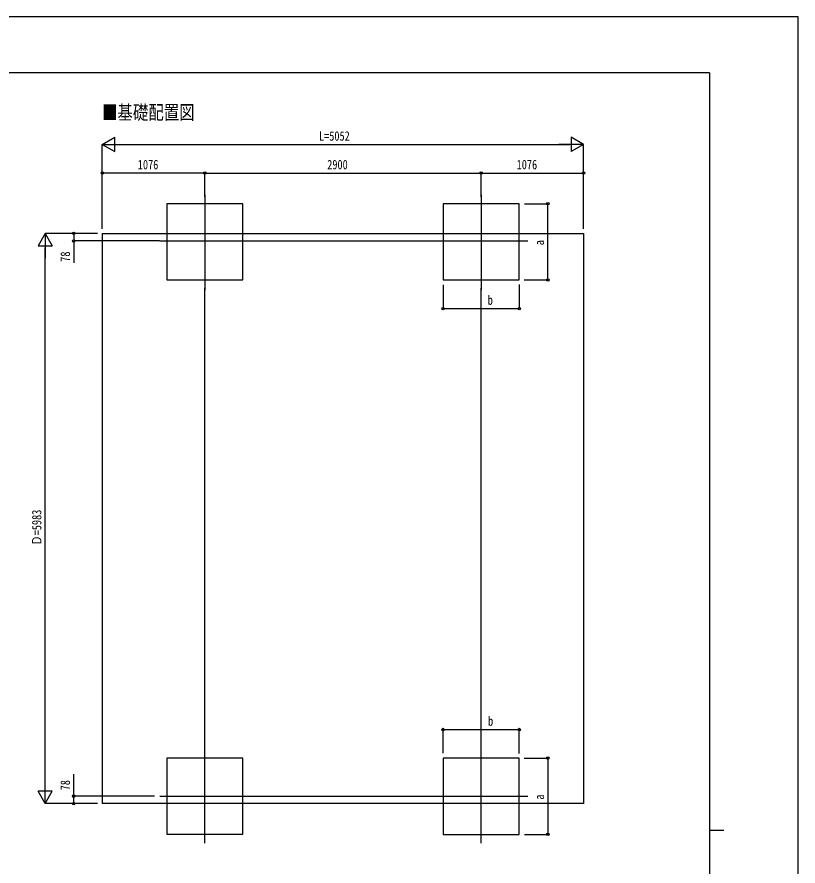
# Model space of a CAD drawing. Units: millimetres, scale not verified. Extents: x -12615 to 12615, y -8910 to 8910.
# Drawn here: x 4417 to 12615, y 0 to 8910 of the extents above; entities that cross this region are included whole.
import ezdxf
from ezdxf.enums import TextEntityAlignment as Align

# ---------------------------------------------------------------- set-up
doc = ezdxf.new("R2010")
doc.units = ezdxf.units.MM
doc.header["$LTSCALE"] = 50
for name, color, linetype in [('0-2_USER1', 3, 'Continuous'), ('0-4_YKK_12', 2, 'Continuous'), ('0-6_YKK_A1', 4, 'Continuous'), ('0-7_YKK_D', 6, 'Continuous'), ('0-8_YKK_ZWAK', 7, 'Continuous')]:
    doc.layers.add(name, color=color, linetype=linetype)
doc.styles.add('ＭＳ ゴシック', font='')
doc.styles.get('ＭＳ ゴシック').set_extended_font_data('MS Gothic')

msp = doc.modelspace()

# ---------------------------------------------------------------- linework, layer by layer
at = {"layer": '0-4_YKK_12'}
for p, q in [((6389.06, 7044.19), (6389.06, 6042.66)), ((9289.06, 7044.19), (9289.06, 6042.66)), ((5915.01, 6560.18), (9778.91, 6560.18)), ((6389.06, 238.17), (6389.06, 1239.7)), ((9289.06, 238.17), (9289.06, 1239.7)), ((5915.01, 733.18), (9778.91, 733.18))]:
    msp.add_line(p, q, dxfattribs=at)
at = {"layer": '0-6_YKK_A1'}
for p, q in [((5313.06, 6638.18), (10365.06, 6638.18)), ((5313.06, 6638.18), (5313.06, 655.18)), ((10365.06, 6638.18), (10365.06, 655.18)), ((10365.06, 655.18), (5313.06, 655.18))]:
    msp.add_line(p, q, dxfattribs=at)
for points in [[(5989.06, 6150.17), (6789.06, 6150.17), (6789.06, 6950.17), (5989.06, 6950.17)], [(8889.06, 6150.17), (9689.06, 6150.17), (9689.06, 6950.17), (8889.06, 6950.17)], [(5989.06, 332.75), (6789.06, 332.75), (6789.06, 1132.75), (5989.06, 1132.75)], [(8889.06, 332.19), (9689.06, 332.19), (9689.06, 1132.19), (8889.06, 1132.19)]]:
    msp.add_lwpolyline(points, close=True, dxfattribs=at)
at = {"layer": '0-7_YKK_D'}
for p, q in [((5313.06, 7572.17), (5442.96, 7647.17)), ((5442.96, 7497.17), (5442.96, 7647.17)), ((10365.06, 7572.17), (10235.16, 7647.17)), ((10235.16, 7647.17), (10235.16, 7497.17)), ((5313.06, 6687.18), (5313.06, 7573.17)), ((5313.06, 7572.17), (5442.96, 7497.17)), ((5313.06, 7572.17), (5572.87, 7572.17)), ((5463.06, 7572.17), (10215.06, 7572.17)), ((10365.06, 7572.17), (10105.25, 7572.17)), ((10365.06, 7572.17), (10235.16, 7497.17)), ((10365.06, 6687.18), (10365.06, 7573.17)), ((5313.06, 6687.18), (5313.06, 7273.17)), ((6389.06, 7272.17), (5313.06, 7272.17)), ((6389.06, 7021.61), (6389.06, 7273.17)), ((6389.06, 7021.61), (6389.06, 7273.17)), ((6389.06, 7272.17), (9289.06, 7272.17)), ((9289.06, 7022.61), (9289.06, 7273.17)), ((9289.06, 7021.61), (9289.06, 7273.17)), ((9289.06, 7272.17), (10365.06, 7272.17)), ((10365.06, 6687.18), (10365.06, 7273.17)), ((9744.88, 6950.17), (9990.06, 6950.17)), ((9989.06, 6150.17), (9989.06, 6950.17)), ((4713.06, 6638.18), (4638.06, 6508.28)), ((5263.06, 6638.18), (4712.06, 6638.18)), ((4713.06, 6638.18), (4788.06, 6508.28)), ((4713.06, 6638.18), (4713.06, 6378.37)), ((5263.06, 6638.18), (5012.06, 6638.18)), ((4638.06, 6508.28), (4788.06, 6508.28)), ((5914.01, 6560.18), (5012.06, 6560.18)), ((4713.06, 805.18), (4713.06, 6488.18)), ((9739.06, 6150.17), (9990.06, 6150.17)), ((6389.06, 1229.2), (6389.06, 6064.06)), ((8889.06, 6097.92), (8889.06, 5849.17)), ((9289.06, 1229.2), (9289.06, 6064.06)), ((9689.06, 6101.63), (9689.06, 5849.17)), ((8889.06, 5850.17), (9689.06, 5850.17)), ((8889.06, 1184.44), (8889.06, 1433.19)), ((8889.06, 1432.19), (9689.06, 1432.19)), ((9689.06, 1180.73), (9689.06, 1433.19)), ((9739.06, 1132.19), (9990.06, 1132.19)), ((9989.06, 1132.19), (9989.06, 332.19)), ((4713.06, 655.18), (4713.06, 914.99)), ((4713.06, 655.18), (4638.06, 785.08)), ((4788.06, 785.08), (4638.06, 785.08)), ((4713.06, 655.18), (4788.06, 785.08)), ((5861.58, 733.18), (5012.06, 733.18)), ((5263.06, 655.18), (4712.06, 655.18)), ((5263.06, 655.18), (5012.06, 655.18)), ((9744.88, 332.19), (9990.06, 332.19))]:
    msp.add_line(p, q, dxfattribs=at)
for points in [[(5013.06, 6638.18), (5013.06, 6560.18), (5013.06, 6330.78)], [(5013.06, 655.18), (5013.06, 733.18), (5013.06, 962.58)]]:
    msp.add_lwpolyline(points, dxfattribs=at)
for centre in [(5313.06, 7272.17), (6389.06, 7272.17), (6389.06, 7272.17), (9289.06, 7272.17), (9289.06, 7272.17), (10365.06, 7272.17), (9989.06, 6950.17), (5013.06, 6638.18), (5013.06, 6560.18), (9989.06, 6150.17), (8889.06, 5850.17), (9689.06, 5850.17), (8889.06, 1432.19), (9689.06, 1432.19), (9989.06, 1132.19), (5013.06, 733.18), (5013.06, 655.18), (9989.06, 332.19)]:
    msp.add_circle(centre, 12.75, dxfattribs=at)
at = {"layer": '0-8_YKK_ZWAK'}
for p, q in [((11685.06, 8325), (-11714.94, 8325)), ((11685.06, 8325), (11685.06, -7575)), ((11685.06, 375), (11835.06, 375))]:
    msp.add_line(p, q, dxfattribs=at)
msp.add_lwpolyline([(-12615, -8910), (12615, -8910), (12615, 8910), (-12615, 8910)], close=True, dxfattribs=at)

# ---------------------------------------------------------------- texts
at = {"layer": '0-2_USER1', "style": 'ＭＳ ゴシック', "width": 0.8}
msp.add_text('■基礎配置図', height=148.5, dxfattribs=at).set_placement((5309.4, 7789.93), align=Align.BOTTOM_LEFT)
at = {"layer": '0-7_YKK_D', "style": 'ＭＳ ゴシック', "width": 0.8}
for s, p in [('L=5052', (7587.06, 7582.17)), ('1076', (5685.46, 7282.17)), ('2900', (7673.46, 7282.17)), ('1076', (9661.46, 7282.17)), ('b', (9358.28, 5860.17)), ('b', (9362.33, 1442.19))]:
    msp.add_text(s, height=98.97, dxfattribs=at).set_placement(p, align=Align.BOTTOM_LEFT)
for s, p in [('a', (9979.06, 6514.17)), ('78', (5003.06, 6340.78)), ('Ｄ=5983', (4703.06, 3362.28)), ('78', (5003.06, 794.18)), ('a', (9979.06, 696.19))]:
    msp.add_text(s, height=98.97, rotation=90, dxfattribs=at).set_placement(p, align=Align.BOTTOM_LEFT)

doc.saveas('drawing.dxf')
